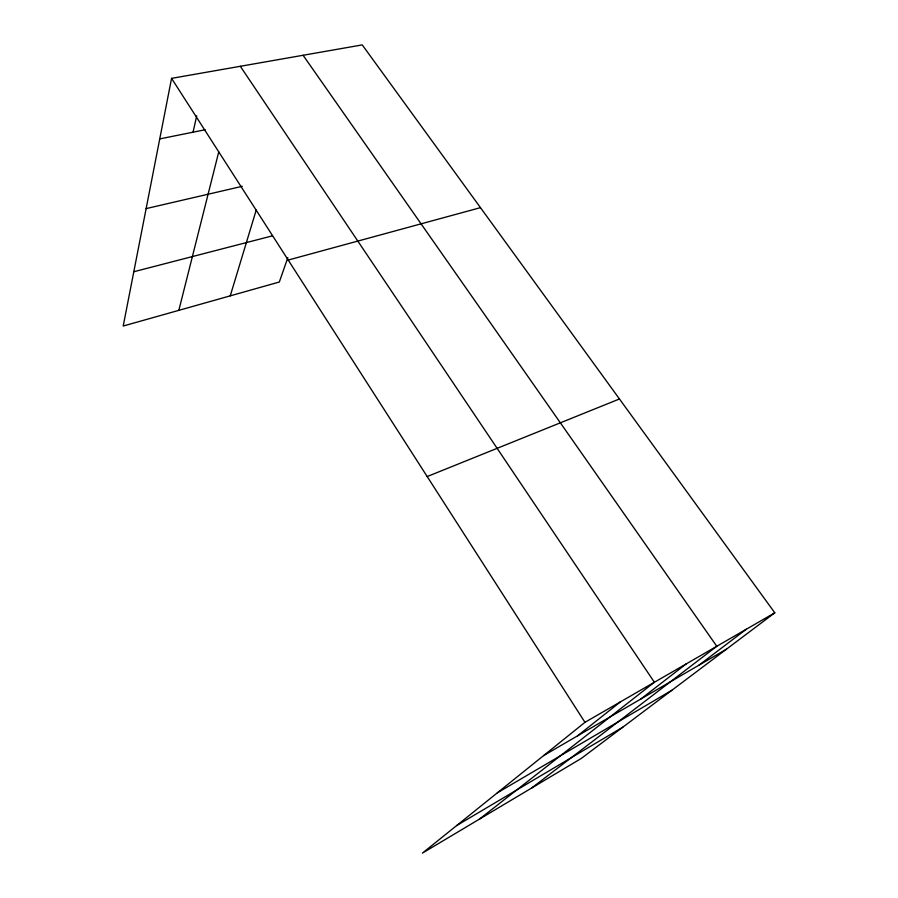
<?xml version="1.0" encoding="UTF-8"?>
<svg xmlns="http://www.w3.org/2000/svg" width="898" height="898" viewBox="0 0 898 898"><rect width="100%" height="100%" fill="white"/><g stroke="black" fill="none" stroke-linecap="round" stroke-linejoin="round"><path stroke-width="1.35" d="M774.794 612.806L584.968 722.318L422.43 853.1L581.219 758.484L774.794 612.806L362.242 44.9L171.563 78.362L123.206 326.03L279.323 282.017L287.843 257.636M193.048 132.186L196.718 115.831M178.837 310.338L218.764 151.863M230.258 295.846L256.211 210.087M577.549 735.844L620.361 701.899M479.487 819.099L654.384 682.267L240.327 66.295M640.824 699.003L686.162 663.936M531.762 787.95L716.784 646.279L303.086 55.283M698.947 665.182L746.305 629.24M456.611 825.599L622.808 727.178M497.357 792.822L671.771 690.337M543.627 755.588L726.561 649.108M427.19 476.557L619.463 398.97M288.202 260.061L480.475 207.651M133.802 271.746L272.386 235.86M146.127 208.617L242.28 186.301M159.732 138.909L205.171 129.739M171.563 78.362L584.968 722.318"/></g></svg>
